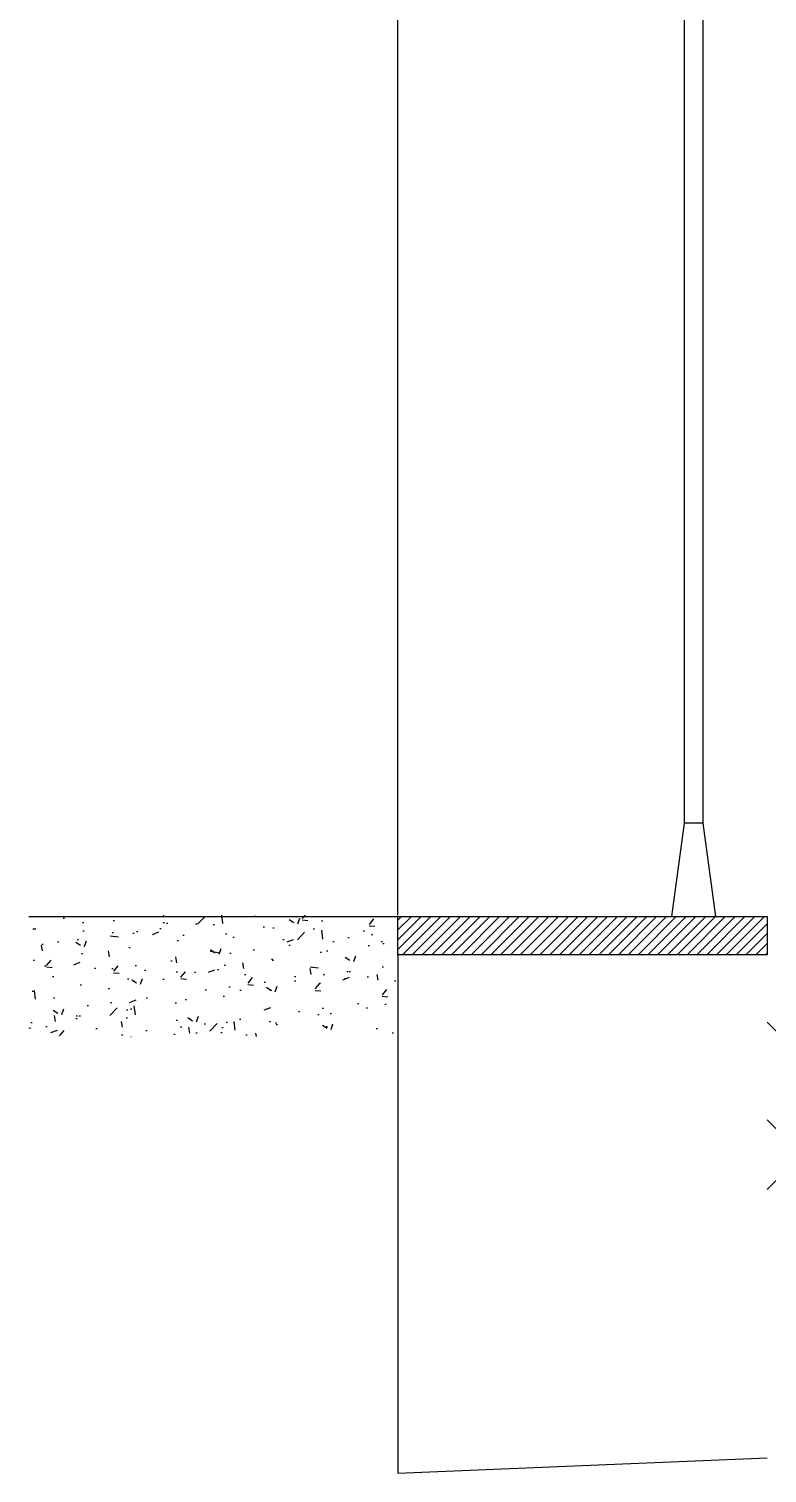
# Model space of a CAD drawing. Header units: millimetres. Extents: x 603733 to 1211550, y 1310999 to 2622648.
# Drawn here: x 604407.32 to 604418.2, y 1311050.58 to 1311071.87 of the extents above; entities that cross this region are included whole.
import ezdxf

# ---------------------------------------------------------------- set-up
doc = ezdxf.new("R2010")
doc.units = ezdxf.units.MM
doc.layers.add('acera', color=8, linetype='Continuous')
doc.layers.add('datos y tabla de areas', color=170, linetype='Continuous')

# ---------------------------------------------------------------- blocks, each defined once
blk = doc.blocks.new('A$C42CB68AE')
at = {"color": 0, "linetype": 'ByBlock'}
for p, q in [((0.102, 9.246), (0.254, 9.246)), ((0.102, 0.759), (0.102, 9.246)), ((0.254, 9.144), (0.254, 9.246)), ((0.254, 9.144), (1.611, 9.144)), ((0.254, 8.738), (0.254, 9.042)), ((0.254, 9.042), (1.028, 9.042)), ((1.902, 8.89), (2.67, 8.89)), ((0.254, 0.759), (0.254, 8.502)), ((0, 0), (0.102, 0.759)), ((0.102, 0.762), (0.254, 0.762)), ((0.356, 0), (0.254, 0.759)), ((0, 0), (0.356, 0))]:
    blk.add_line(p, q, dxfattribs=at)
for centre, radius, start, end in [((1.921, 5.641), 3.517, 79.015, 118.2901), ((2.565, 8.966), 0.13, 281.3099, 78.6901), ((2.049, 5.575), 3.458, 92.5676, 120.781), ((2.007, 8.966), 0.13, 150.6255, 258.6901), ((2.286, 9.703), 0.916, 250.56, 289.44), ((0.305, 8.502), 0.0508, 120.781, 180)]:
    blk.add_arc(centre, radius, start, end, dxfattribs=at)

msp = doc.modelspace()

# ---------------------------------------------------------------- hatches: boundary and pattern name
at = {"true_color": 0x636466}
h = msp.add_hatch(dxfattribs=at)
h.set_pattern_fill('AR-CONC', color=251, scale=0.005435)
h.set_pattern_definition([(50, (238424.5632, 519312.2542), (0.99019563285, -0.0866308509), [0.1035390459, -1.1389295049]), (355, (238424.5632, 519312.2542), (-0.191552243, 1.03841698), [0.0828312367, -0.911146779]), (100.4514447, (238424.6457, 519312.247), (0.7986433873, 0.9517860868), [0.087994649, -0.9679419428]), (46.1842, (238424.5632, 519312.5303), (1.4733472576, -0.2285051192), [0.1553085689, -1.7083942574]), (96.63555761, (238424.686, 519312.5113), (1.2903200805, 1.344790807), [0.1319920276, -1.4519142255]), (351.18415117, (238424.5632, 519312.5303), (1.2903200805, 1.3447908069), [0.124246676, -1.3667139489]), (21, (238424.7012, 519312.4613), (0.8240424891, -0.5558236771), [0.1035390459, -1.1389295049]), (326, (238424.7012, 519312.4613), (0.3359014724, 1.0010837942), [0.0828312367, -0.9111436039]), (71.451445, (238424.7699, 519312.415), (1.1599439597, 0.4452601222), [0.087994649, -0.9679402742]), (37.5, (238424.56317, 519312.25423), (0.0167869309, 0.45956682683), [0, -0.90009943904, 0, -0.92494881006, 0, -0.91459490547]), (7.5, (238424.56317, 519312.25423), (0.36317291883, 0.54449349788), [0, -0.5273588738, 0, -0.87939162986, 0, -0.34858145454]), (327.5, (238424.25532, 519312.25423), (0.73695122608, -0.03113641403), [0, -0.345130153, 0, -1.07680607738, 0, -1.42883883345]), (317.5, (238424.11727, 519312.2542), (0.80509995333, 0.13819604316), [0, -0.4486691989, 0, -0.71510967703, 0, -1.01468264984])])
h.paths.add_polyline_path([(604412.759, 1311058.809), (604407.319, 1311058.809), (604407.319, 1311057.017), (604412.759, 1311057.017)])
at = {"layer": 'acera'}
h = msp.add_hatch(dxfattribs=at)
h.set_pattern_fill('ANSI31', color=8, scale=0.818185, style=0)
h.set_pattern_definition([(45, (337086.09493, 800237.91556), (-0.0723180514, 0.0723180514), [])])
h.paths.add_polyline_path([(604412.759, 1311058.788), (604418.2, 1311058.788), (604418.2, 1311058.224), (604412.759, 1311058.224)])

# ---------------------------------------------------------------- linework, layer by layer
for p, q in [((604412.759, 1311058.245), (604412.759, 1311050.583)), ((604412.759, 1311050.583), (604418.2, 1311050.807))]:
    msp.add_line(p, q)
at = {"layer": 'acera', "color": 7}
msp.add_line((604418.2, 1311058.224), (604412.759, 1311058.224), dxfattribs=at)
msp.add_lwpolyline([(604412.759, 1311058.788), (604418.2, 1311058.788), (604418.2, 1311058.224), (604412.759, 1311058.224)], close=True, dxfattribs=at)
at = {"layer": 'datos y tabla de areas'}
msp.add_line((604412.759, 1311058.809), (604412.759, 1311083.827), dxfattribs=at)
at = {"layer": 'datos y tabla de areas', "color": 0}
for p, q in [((604407.319, 1311058.788), (604412.759, 1311058.788)), ((604420.703, 1311054.73), (604418.2, 1311057.232)), ((604418.2, 1311054.765), (604419.929, 1311056.494)), ((604419.322, 1311054.668), (604418.2, 1311055.79))]:
    msp.add_line(p, q, dxfattribs=at)

# ---------------------------------------------------------------- block references
at = {"layer": 'datos y tabla de areas', "color": 0, "xscale": 1.813874425490154, "yscale": 1.813874425490154, "zscale": 7.255495823569266}
msp.add_blockref('A$C42CB68AE', (604416.798, 1311058.788), dxfattribs=at)

doc.saveas('drawing.dxf')
